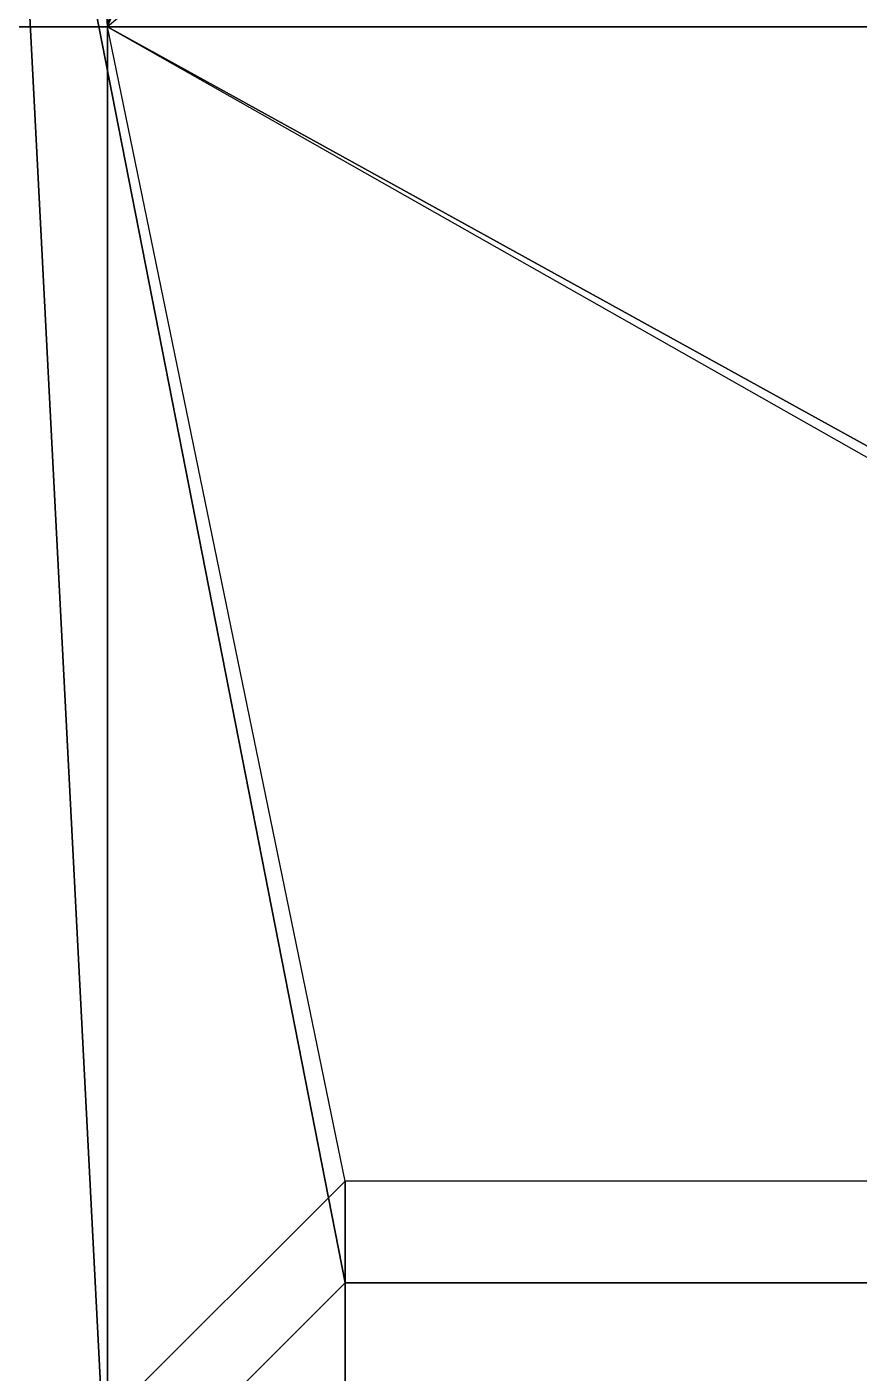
# Model space of a CAD drawing. Header units: millimetres. Extents: x -1 to 1, y -2.1 to 9.2.
# Drawn here: x -0.5938 to -0.3486, y -1.7666 to -1.37 of the extents above; entities that cross this region are included whole.
import ezdxf

# ---------------------------------------------------------------- set-up
doc = ezdxf.new("R2010")
doc.units = ezdxf.units.MM

msp = doc.modelspace()

# ---------------------------------------------------------------- linework, layer by layer
for points in [[(-0.6, -0.83, 1.07), (-0.6, -1.37, 0.94114), (-0.57, -1.37, 0.94114), (-0.6, -0.83, 1.07)], [(-0.6, -0.83, 1.07), (-0.57, -1.37, 0.94114), (-0.57, -1.37, 0.94114), (-0.45, -0.83, 1.07)], [(-0.45, -0.83, 1.07), (-0.57, -1.37, 0.94114), (-0.57, -1.37, 0.94114), (-0.36, -0.86868, 1.06077)], [(0.03, -0.86868, 1.06077), (-0.57, -1.37, 0.94114), (0.01, -1.37, 0.94114), (0.01, -1.35, 0.94591)], [(-0.6, -1.81, 0.42), (-0.6, -1.23, 0.33), (-0.6, -1.23, 0.33), (-0.57, -1.81, 0.42)], [(-0.5, -1.74, 0.42), (-0.6, -1.23, 0.33), (0.6, -1.23, 0.33), (0.5, -1.74, 0.42)], [(-0.57, -1.81, 0.42), (-0.6, -1.23, 0.33), (-0.6, -1.23, 0.33), (-0.5, -1.74, 0.42)], [(-0.6, -1.37, 0.94114), (-0.6, -1.78, 0.86), (-0.57, -1.78, 0.86), (-0.57, -1.37, 0.94114)], [(-0.57, -1.37, 0.94114), (-0.57, -1.78, 0.86), (-0.5, -1.71, 0.86), (-0.57, -1.37, 0.94114)], [(-0.57, -1.37, 0.94114), (0.03, -1.71, 0.86), (0.01, -1.69, 0.86477)], [(-0.57, -1.37, 0.94114), (0.01, -1.69, 0.86477), (0.01, -1.37, 0.94114)], [(-0.57, -1.78, 0.86), (-0.57, -1.89, 0.79), (-0.5, -1.82, 0.79), (-0.5, -1.71, 0.86)], [(-0.5, -1.71, 0.86), (-0.5, -1.82, 0.79), (0.04, -1.72, 0.85364), (0.03, -1.71, 0.86)], [(0.04, -1.72, 0.85364), (-0.5, -1.82, 0.79), (0.5, -1.82, 0.79), (0.48, -1.72, 0.85364)], [(-0.57, -1.89, 0.49), (-0.57, -1.81, 0.42), (-0.5, -1.74, 0.42), (-0.5, -1.82, 0.49)], [(-0.5, -1.82, 0.49), (-0.5, -1.74, 0.42), (0.5, -1.74, 0.42), (0.5, -1.82, 0.49)]]:
    msp.add_3dface(points)

doc.saveas('drawing.dxf')
